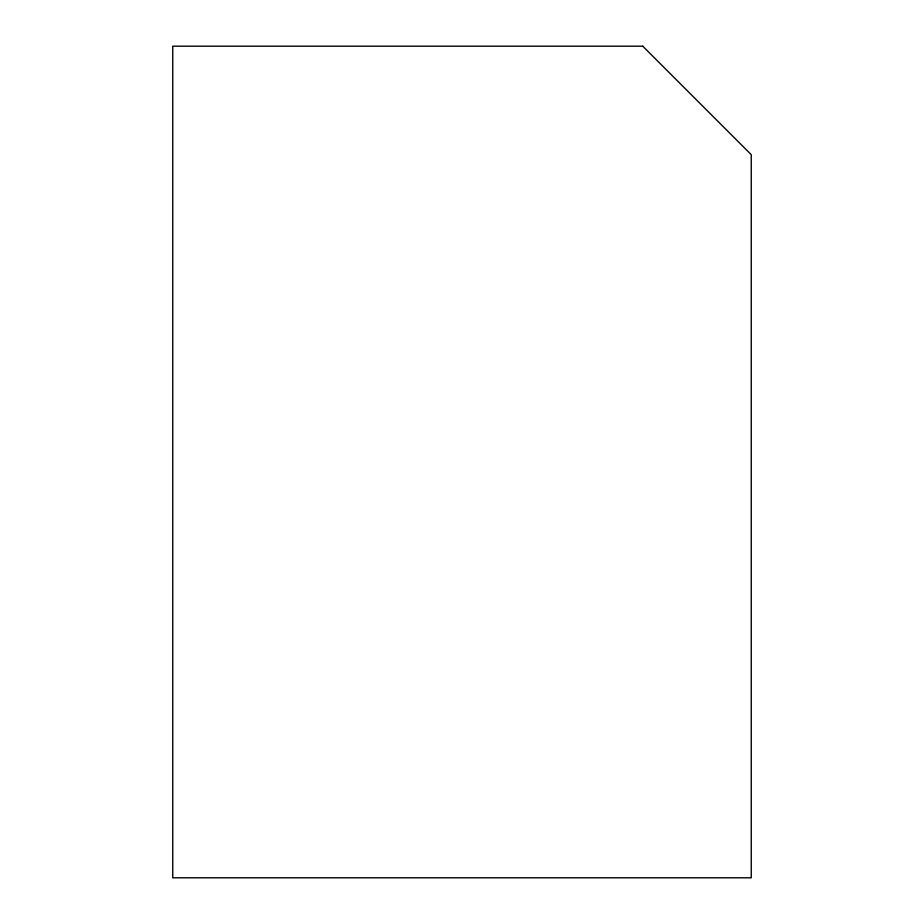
<?xml version="1.0" encoding="UTF-8"?>
<svg xmlns="http://www.w3.org/2000/svg" width="924" height="924" viewBox="0 0 924 924"><rect width="100%" height="100%" fill="white"/><g stroke="black" fill="none" stroke-linecap="round" stroke-linejoin="round"><path stroke-width="1.39" d="M642.781 46.2L172.753 46.2L172.753 877.8L751.247 877.8L751.247 154.666L642.781 46.2"/></g></svg>
